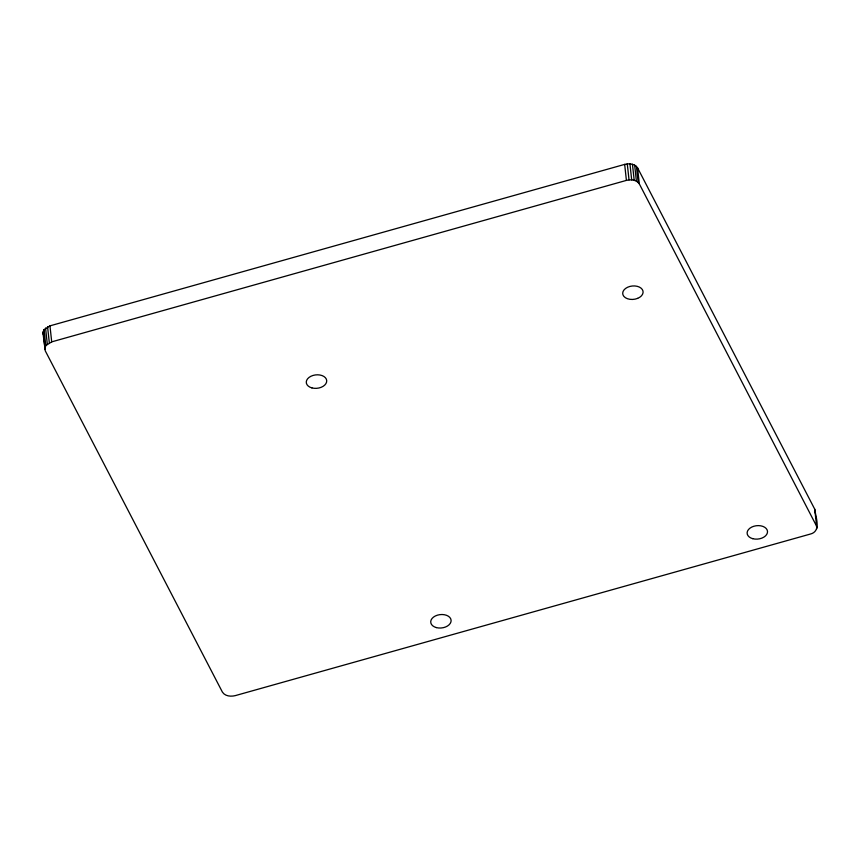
<?xml version="1.0" encoding="UTF-8"?>
<svg xmlns="http://www.w3.org/2000/svg" width="860" height="860" viewBox="0 0 860 860"><rect width="100%" height="100%" fill="white"/><g stroke="black" fill="none" stroke-linecap="round" stroke-linejoin="round"><path stroke-width="1.29" d="M43 333.078L44.064 329.595L49.966 325.854L624.672 164.389C629.09 163.26 634.884 163.679 637.572 167.861L814.753 509.217C815.635 517.096 821.73 531.512 810.034 534.146L235.328 695.611C230.91 696.74 225.116 696.32 222.428 692.139L45.247 350.783L43 333.078L43.505 334.776M44.741 349.085L45.806 345.602L51.707 341.861L626.403 180.396C630.821 179.267 636.626 179.686 639.313 183.868L817 526.922M815.065 512.678L815.258 510.915M814.753 509.217L816.495 525.223M816.516 526.019L816.807 528.685M637.572 167.861L639.313 183.868M636.411 166.356L638.152 182.363M634.669 165.131L636.4 181.137M632.455 164.281L634.196 180.288M629.939 163.851L631.681 179.858M627.284 163.894L629.025 179.901M624.672 164.389L626.403 180.396M49.966 325.854L51.707 341.861M47.569 326.768L49.31 342.774M45.559 328.047L47.3 344.054M44.064 329.595L45.806 345.602M43.194 331.315L45.096 349.45M637.636 298.366L635.132 299.129A10.245 6.719 -6.2 0 1 623.855 296.367L622.941 294.776A10.245 6.719 -6.2 0 1 629.81 286.455A10.245 6.719 -6.2 0 1 642.323 289.519A10.245 6.719 -6.2 0 1 637.636 298.366M752.747 538.683A10.245 6.719 -6.2 0 0 767.507 531.351A10.245 6.719 -6.2 0 0 751.704 527.094A10.245 6.719 -6.2 0 0 752.747 538.683M436.342 627.585A10.245 6.719 -6.2 0 0 451.102 620.254A10.245 6.719 -6.2 0 0 435.3 615.996A10.245 6.719 -6.2 0 0 436.342 627.585M311.911 387.903A10.255 6.729 -6.2 0 0 326.703 380.561A10.255 6.729 -6.2 0 0 310.868 376.293A10.255 6.729 -6.2 0 0 311.911 387.903"/></g></svg>
